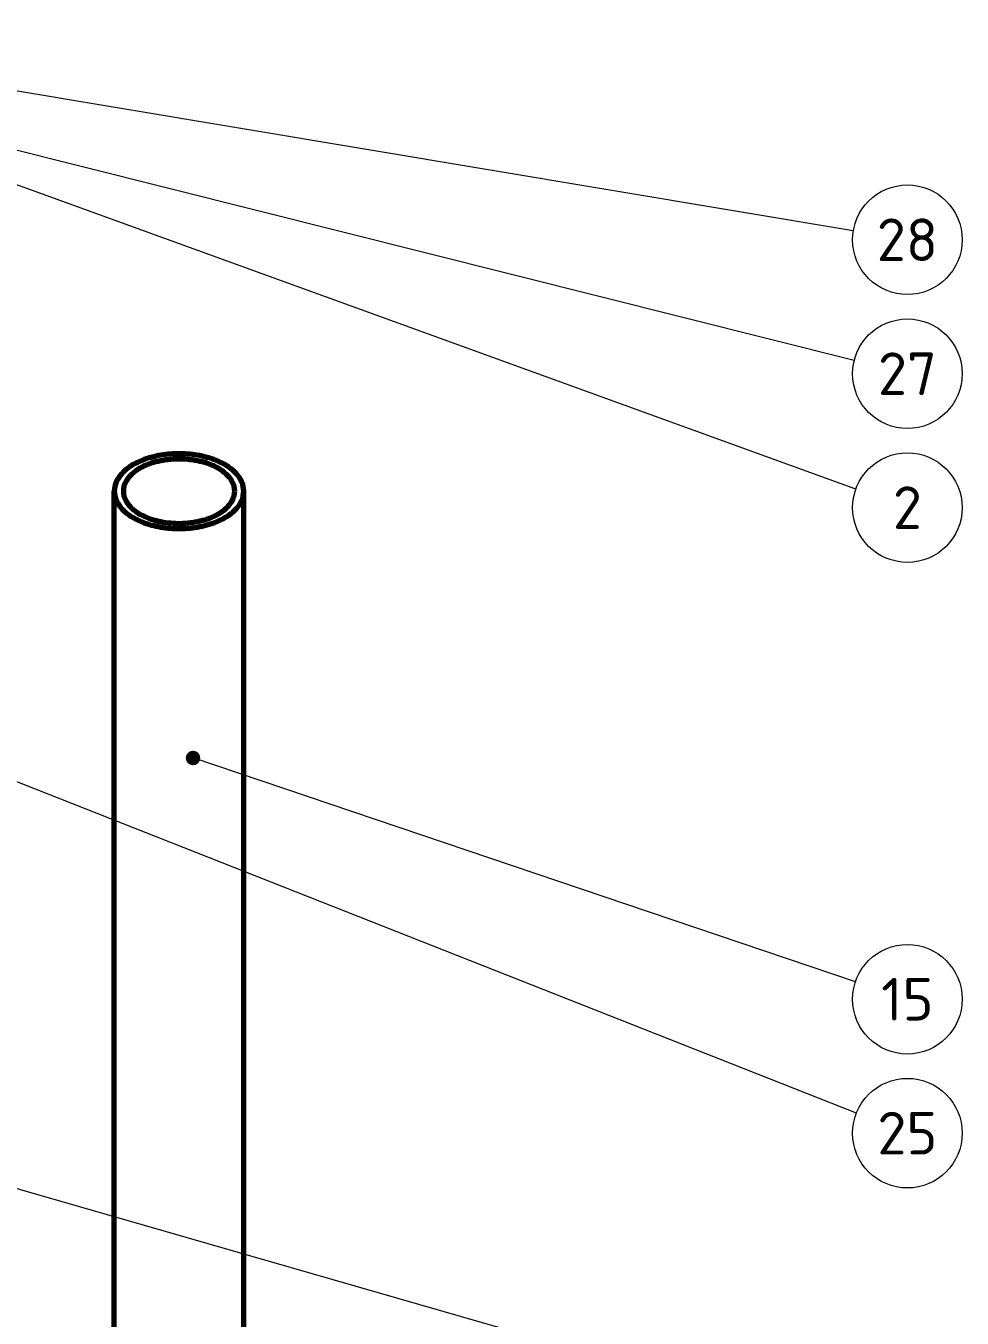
# Model space of a CAD drawing. Header units: millimetres. Extents: x 0 to 594, y 0 to 420.
# Drawn here: x 301.6 to 378.5, y 133.1 to 239.2 of the extents above; entities that cross this region are included whole.
import ezdxf
from ezdxf.enums import TextEntityAlignment as Align

# ---------------------------------------------------------------- set-up
doc = ezdxf.new("R2010")
doc.units = ezdxf.units.MM
for name, color, linetype, lineweight in [('01-VISIBLE', 7, 'CONTINUOUS', 70), ('06-TEXTO', 7, 'CONTINUOUS', 25), ('08-FINA', 5, 'CONTINUOUS', 18)]:
    doc.layers.add(name, color=color, linetype=linetype, lineweight=lineweight)
doc.styles.add('ISO3098', font='isocpeur.ttf')

msp = doc.modelspace()

# ---------------------------------------------------------------- hatches: boundary and pattern name
at = {"layer": '08-FINA'}
h = msp.add_hatch(color=7, dxfattribs=at)
h.dxf.hatch_style = 1
edge = h.paths.add_edge_path()
edge.add_arc((315.32, 179.12), 0.6, 0, 360)

# ---------------------------------------------------------------- linework, layer by layer
at = {"layer": '01-VISIBLE'}
for p, q in [((308.85, 72.24), (308.85, 201.03)), ((319.5, 72.24), (319.5, 201.03))]:
    msp.add_line(p, q, dxfattribs=at)
for points in [[(319.5, 201.03), (319.48, 201.23), (319.45, 201.43), (319.4, 201.62), (319.32, 201.81), (319.23, 201.99), (319.13, 202.16), (319.01, 202.32), (318.88, 202.47), (318.74, 202.62), (318.59, 202.75), (318.43, 202.88), (318.27, 203), (318.1, 203.11), (317.93, 203.21), (317.76, 203.31), (317.58, 203.4), (317.4, 203.48), (317.21, 203.56), (317.02, 203.63), (316.83, 203.7), (316.64, 203.76), (316.45, 203.81), (316.26, 203.86), (316.06, 203.91), (315.86, 203.95), (315.67, 203.98), (315.47, 204.01), (315.27, 204.04), (315.07, 204.06), (314.87, 204.08), (314.67, 204.09), (314.47, 204.1), (314.27, 204.11), (314.07, 204.11), (313.87, 204.1), (313.67, 204.09), (313.47, 204.08), (313.27, 204.06), (313.07, 204.04), (312.87, 204.01), (312.67, 203.98), (312.48, 203.95), (312.28, 203.91), (312.09, 203.86), (311.89, 203.81), (311.7, 203.76), (311.51, 203.7), (311.32, 203.63), (311.13, 203.56), (310.95, 203.48), (310.76, 203.4), (310.59, 203.31), (310.41, 203.21), (310.24, 203.11), (310.07, 203), (309.91, 202.88), (309.75, 202.75), (309.61, 202.62), (309.47, 202.47), (309.33, 202.32), (309.22, 202.16), (309.11, 201.99), (309.02, 201.81), (308.95, 201.62), (308.89, 201.43), (308.86, 201.23), (308.85, 201.03)], [(318.75, 201.03), (318.73, 201.24), (318.69, 201.43), (318.63, 201.63), (318.54, 201.81), (318.44, 201.98), (318.32, 202.15), (318.19, 202.3), (318.04, 202.44), (317.89, 202.57), (317.73, 202.69), (317.56, 202.81), (317.39, 202.91), (317.21, 203.01), (317.03, 203.1), (316.84, 203.18), (316.65, 203.25), (316.46, 203.32), (316.27, 203.38), (316.07, 203.44), (315.88, 203.48), (315.68, 203.53), (315.48, 203.56), (315.28, 203.6), (315.08, 203.62), (314.88, 203.64), (314.68, 203.66), (314.47, 203.67), (314.27, 203.67), (314.07, 203.67), (313.87, 203.67), (313.67, 203.66), (313.46, 203.64), (313.26, 203.62), (313.06, 203.6), (312.86, 203.56), (312.66, 203.53), (312.46, 203.48), (312.27, 203.44), (312.07, 203.38), (311.88, 203.32), (311.69, 203.25), (311.5, 203.18), (311.32, 203.1), (311.13, 203.01), (310.96, 202.91), (310.78, 202.81), (310.61, 202.69), (310.45, 202.57), (310.3, 202.44), (310.15, 202.3), (310.02, 202.15), (309.9, 201.98), (309.8, 201.81), (309.71, 201.63), (309.65, 201.43), (309.61, 201.24), (309.6, 201.03)], [(308.85, 201.03), (308.86, 200.83), (308.89, 200.64), (308.95, 200.44), (309.02, 200.26), (309.11, 200.08), (309.22, 199.91), (309.34, 199.75), (309.47, 199.59), (309.61, 199.45), (309.75, 199.32), (309.91, 199.19), (310.07, 199.07), (310.24, 198.96), (310.41, 198.86), (310.59, 198.76), (310.77, 198.67), (310.95, 198.59), (311.13, 198.51), (311.32, 198.44), (311.51, 198.37), (311.7, 198.31), (311.89, 198.25), (312.09, 198.2), (312.28, 198.16), (312.48, 198.12), (312.68, 198.08), (312.87, 198.05), (313.07, 198.02), (313.27, 198), (313.47, 197.99), (313.67, 197.97), (313.87, 197.96), (314.07, 197.96), (314.27, 197.96), (314.47, 197.96), (314.68, 197.97), (314.88, 197.99), (315.08, 198), (315.27, 198.03), (315.47, 198.05), (315.67, 198.08), (315.87, 198.12), (316.06, 198.16), (316.26, 198.21), (316.45, 198.26), (316.65, 198.31), (316.84, 198.37), (317.03, 198.44), (317.21, 198.51), (317.4, 198.59), (317.58, 198.67), (317.76, 198.76), (317.94, 198.86)], [(309.6, 201.03), (309.61, 200.83), (309.65, 200.63), (309.71, 200.44), (309.8, 200.26), (309.9, 200.08), (310.02, 199.92), (310.16, 199.77), (310.3, 199.62), (310.46, 199.49), (310.62, 199.37), (310.79, 199.26), (310.96, 199.15), (311.14, 199.06), (311.32, 198.97), (311.51, 198.89), (311.7, 198.81), (311.89, 198.74), (312.08, 198.68), (312.28, 198.63), (312.47, 198.58), (312.67, 198.54), (312.87, 198.5), (313.07, 198.47), (313.27, 198.44), (313.48, 198.42), (313.68, 198.41), (313.88, 198.4), (314.08, 198.39), (314.29, 198.39), (314.49, 198.4), (314.69, 198.41), (314.89, 198.43), (315.1, 198.45), (315.3, 198.47), (315.5, 198.51), (315.7, 198.54), (315.9, 198.59), (316.09, 198.64), (316.29, 198.69), (316.48, 198.75), (316.67, 198.82), (316.86, 198.9), (317.05, 198.98), (317.23, 199.07), (317.41, 199.17)], [(317.41, 199.17), (317.58, 199.27), (317.74, 199.38), (317.9, 199.5), (318.05, 199.64), (318.2, 199.78), (318.33, 199.93), (318.45, 200.09), (318.55, 200.26), (318.63, 200.45), (318.69, 200.64), (318.73, 200.83), (318.75, 201.03)], [(317.94, 198.86), (318.11, 198.96), (318.27, 199.07), (318.44, 199.19), (318.59, 199.32), (318.74, 199.45), (318.88, 199.6), (319.01, 199.75), (319.13, 199.91), (319.23, 200.08), (319.32, 200.26), (319.4, 200.44), (319.45, 200.64), (319.48, 200.83), (319.5, 201.03)]]:
    msp.add_lwpolyline(points, dxfattribs=at)
at = {"layer": '08-FINA'}
for p, q in [((369.63, 211.77), (261.49, 238.87)), ((369.56, 222.42), (268.74, 239.25)), ((369.77, 201.21), (290.27, 230.02)), ((369.81, 149.96), (290.22, 181.36)), ((369.74, 160.75), (315.32, 179.12)), ((369.67, 123.96), (270.77, 152.37))]:
    msp.add_line(p, q, dxfattribs=at)
for centre in [(374, 221.68), (374, 210.68), (374, 199.68), (374, 159.31), (374, 148.31)]:
    msp.add_circle(centre, 4.5, dxfattribs=at)

# ---------------------------------------------------------------- texts
at = {"layer": '06-TEXTO', "style": 'ISO3098'}
for s, p in [('28', (374, 221.68)), ('27', (374, 210.68)), ('2', (374, 199.68)), ('15', (374, 159.31)), ('25', (374, 148.31))]:
    msp.add_text(s, height=3.5, dxfattribs=at).set_placement(p, align=Align.MIDDLE_CENTER)

doc.saveas('drawing.dxf')
